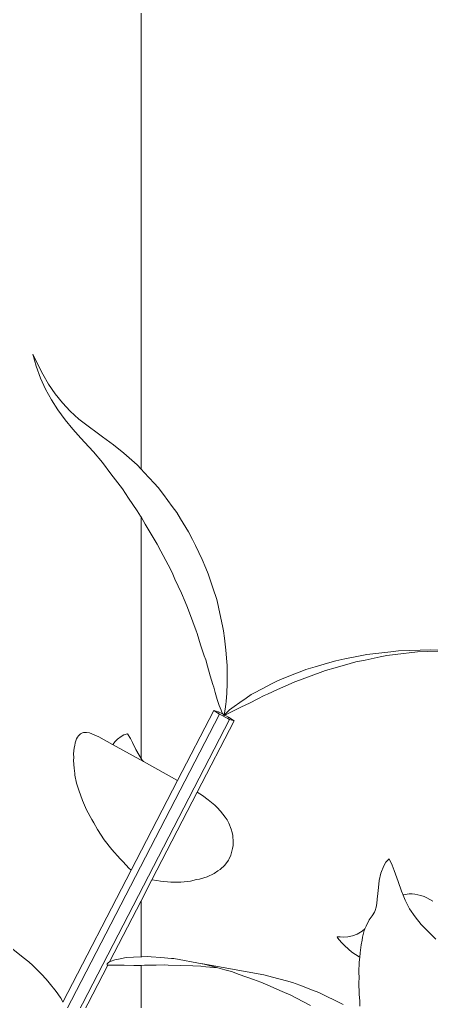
# Model space of a CAD drawing. Header units: metres. Extents: x 12.2 to 77.2, y 18.8 to 35.5.
# Drawn here: x 56.5963 to 56.7959, y 30.3797 to 30.8554 of the extents above; entities that cross this region are included whole.
import ezdxf

# ---------------------------------------------------------------- set-up
doc = ezdxf.new("R2010")
doc.units = ezdxf.units.M
doc.layers.add('0inne_gulv', color=7, linetype='Continuous', lineweight=13)

# ---------------------------------------------------------------- blocks, each defined once
blk = doc.blocks.new('One bedroom house fr')
for p, q in [((1.65708, -1.82866), (1.65708, -0.27751)), ((1.6047, -1.77293), (1.60542, -1.77595)), ((1.6047, -1.77293), (1.60585, -1.77525)), ((1.60622, -1.77883), (1.60542, -1.77595)), ((1.60692, -1.7777), (1.60585, -1.77525)), ((1.60622, -1.77883), (1.6083, -1.78454)), ((1.60692, -1.7777), (1.60945, -1.78266)), ((1.61228, -1.78746), (1.60945, -1.78266)), ((1.61076, -1.78993), (1.6083, -1.78454)), ((1.61544, -1.79211), (1.61228, -1.78746)), ((1.61361, -1.79507), (1.61076, -1.78993)), ((1.61544, -1.79211), (1.61895, -1.79651)), ((1.61679, -1.80002), (1.61361, -1.79507)), ((1.61895, -1.79651), (1.62281, -1.80062)), ((1.61679, -1.80002), (1.62026, -1.80477)), ((1.62281, -1.80062), (1.62702, -1.8044)), ((1.62026, -1.80477), (1.624, -1.80931)), ((1.62702, -1.8044), (1.63153, -1.80785)), ((1.62799, -1.8136), (1.624, -1.80931)), ((1.63587, -1.81112), (1.63153, -1.80785)), ((1.63587, -1.81112), (1.63849, -1.81305)), ((1.62799, -1.8136), (1.63178, -1.81779)), ((1.63849, -1.81305), (1.64376, -1.81683)), ((1.64868, -1.82098), (1.64376, -1.81683)), ((1.63178, -1.81779), (1.63402, -1.82032)), ((1.63402, -1.82032), (1.63846, -1.82545)), ((1.65515, -1.82664), (1.64868, -1.82098)), ((1.63846, -1.82545), (1.64253, -1.83099)), ((1.64253, -1.83099), (1.64803, -1.83822)), ((1.65708, -1.82866), (1.65515, -1.82664)), ((1.65867, -1.83033), (1.65708, -1.82866)), ((1.66344, -1.83548), (1.65867, -1.83033)), ((1.66344, -1.83548), (1.66537, -1.83762)), ((1.64803, -1.83822), (1.65102, -1.84278)), ((1.66537, -1.83762), (1.66794, -1.84097)), ((1.65102, -1.84278), (1.65517, -1.84893)), ((1.66794, -1.84097), (1.67224, -1.84674)), ((1.65689, -1.85142), (1.65517, -1.84893)), ((1.67438, -1.84968), (1.67224, -1.84674)), ((1.67628, -1.85279), (1.67438, -1.84968)), ((1.65708, -1.85175), (1.65689, -1.85142)), ((1.65708, -1.9688), (1.65708, -1.85175)), ((1.65914, -1.85528), (1.65708, -1.85175)), ((1.68004, -1.85912), (1.67628, -1.85279)), ((1.65914, -1.85528), (1.663, -1.86176)), ((1.68212, -1.86271), (1.68004, -1.85912)), ((1.663, -1.86176), (1.66497, -1.86498)), ((1.68353, -1.86568), (1.68212, -1.86271)), ((1.66497, -1.86498), (1.6667, -1.86838)), ((1.6667, -1.86838), (1.6702, -1.87511)), ((1.68353, -1.86568), (1.68668, -1.87248)), ((1.68668, -1.87248), (1.68854, -1.87661)), ((1.6702, -1.87511), (1.6722, -1.87883)), ((1.67354, -1.88191), (1.6722, -1.87883)), ((1.68956, -1.87946), (1.68854, -1.87661)), ((1.67664, -1.88881), (1.67354, -1.88191)), ((1.69206, -1.88665), (1.68956, -1.87946)), ((1.69206, -1.88665), (1.69362, -1.89129)), ((1.67852, -1.8929), (1.67664, -1.88881)), ((1.67956, -1.89573), (1.67852, -1.8929)), ((1.69362, -1.89129), (1.69393, -1.89256)), ((1.69393, -1.89256), (1.69535, -1.89862)), ((1.67956, -1.89573), (1.68219, -1.90271)), ((1.69535, -1.89862), (1.69666, -1.90461)), ((1.6839, -1.90709), (1.68219, -1.90271)), ((1.68426, -1.9083), (1.6839, -1.90709)), ((1.69666, -1.90461), (1.69713, -1.90695)), ((1.69758, -1.9106), (1.69713, -1.90695)), ((1.686, -1.91382), (1.68426, -1.9083)), ((1.69758, -1.9106), (1.69822, -1.91646)), ((1.686, -1.91382), (1.68777, -1.91907)), ((1.69822, -1.91646), (1.69874, -1.92206)), ((1.78193, -1.9167), (1.77817, -1.91713)), ((1.78193, -1.9167), (1.79761, -1.91622)), ((1.7911, -1.91725), (1.80588, -1.91671)), ((1.8135, -1.91701), (1.79761, -1.91622)), ((1.68847, -1.92102), (1.68777, -1.91907)), ((1.68928, -1.9241), (1.68847, -1.92102)), ((1.74866, -1.92232), (1.75153, -1.92148)), ((1.75153, -1.92148), (1.75592, -1.92059)), ((1.75592, -1.92059), (1.76327, -1.91911)), ((1.76571, -1.92118), (1.7613, -1.92207)), ((1.76327, -1.91911), (1.76653, -1.91846)), ((1.773, -1.91969), (1.76571, -1.92118)), ((1.76653, -1.91846), (1.77817, -1.91713)), ((1.773, -1.91969), (1.7762, -1.91904)), ((1.7762, -1.91904), (1.78028, -1.91855)), ((1.7911, -1.91725), (1.78028, -1.91855)), ((1.68928, -1.9241), (1.69063, -1.92881)), ((1.69874, -1.92206), (1.69887, -1.92377)), ((1.69887, -1.92377), (1.69889, -1.92746)), ((1.73042, -1.92835), (1.73585, -1.92621)), ((1.73585, -1.92621), (1.73702, -1.92575)), ((1.73702, -1.92575), (1.74153, -1.92441)), ((1.74866, -1.92232), (1.74153, -1.92441)), ((1.74649, -1.92631), (1.74528, -1.92677)), ((1.75115, -1.92499), (1.74649, -1.92631)), ((1.75115, -1.92499), (1.75841, -1.9229)), ((1.75841, -1.9229), (1.7613, -1.92207)), ((1.69197, -1.93307), (1.69063, -1.92881)), ((1.69889, -1.92746), (1.69882, -1.93252)), ((1.72036, -1.93273), (1.72327, -1.93124)), ((1.72327, -1.93124), (1.72522, -1.93044)), ((1.73042, -1.92835), (1.72522, -1.93044)), ((1.73388, -1.93096), (1.7317, -1.93174)), ((1.73953, -1.9289), (1.73388, -1.93096)), ((1.74528, -1.92677), (1.73953, -1.9289)), ((1.69197, -1.93307), (1.69239, -1.9343)), ((1.69304, -1.93696), (1.69239, -1.9343)), ((1.69866, -1.93715), (1.69882, -1.93252)), ((1.71174, -1.93727), (1.71586, -1.93508)), ((1.72036, -1.93273), (1.71586, -1.93508)), ((1.72326, -1.93552), (1.71834, -1.93767)), ((1.72845, -1.93321), (1.72326, -1.93552)), ((1.72845, -1.93321), (1.7317, -1.93174)), ((1.694, -1.94037), (1.69304, -1.93696)), ((1.694, -1.94037), (1.69494, -1.94319)), ((1.69866, -1.93715), (1.6984, -1.94129)), ((1.70491, -1.94175), (1.70809, -1.93957)), ((1.70809, -1.93957), (1.71054, -1.93793)), ((1.71379, -1.93991), (1.70961, -1.94203)), ((1.71174, -1.93727), (1.71054, -1.93793)), ((1.71685, -1.9383), (1.71379, -1.93991)), ((1.71834, -1.93767), (1.71685, -1.9383)), ((1.69587, -1.94541), (1.69494, -1.94319)), ((1.69587, -1.94541), (1.69617, -1.94595)), ((1.6974, -1.94767), (1.69792, -1.94497)), ((1.69828, -1.94252), (1.69792, -1.94497)), ((1.6984, -1.94129), (1.69828, -1.94252)), ((1.70002, -1.94534), (1.69946, -1.9458)), ((1.70002, -1.94534), (1.70221, -1.94368)), ((1.70249, -1.94549), (1.70152, -1.94592)), ((1.70491, -1.94175), (1.70221, -1.94368)), ((1.70583, -1.9439), (1.70249, -1.94549)), ((1.70583, -1.9439), (1.70961, -1.94203)), ((1.69508, -1.94739), (1.62098, -2.0906)), ((1.62172, -2.10117), (1.69997, -1.94993)), ((1.67484, -1.97954), (1.69242, -1.94555)), ((1.69242, -1.94555), (1.69466, -1.94625)), ((1.69434, -1.94688), (1.69242, -1.94555)), ((1.69434, -1.94688), (1.69466, -1.94625)), ((1.69508, -1.94739), (1.69434, -1.94688)), ((1.69466, -1.94625), (1.69684, -1.94738)), ((1.69918, -1.94952), (1.69508, -1.94739)), ((1.69662, -1.94707), (1.69617, -1.94595)), ((1.69684, -1.94738), (1.69662, -1.94707)), ((1.69732, -1.94809), (1.69684, -1.94738)), ((1.69713, -1.94845), (1.69732, -1.94809)), ((1.69732, -1.94809), (1.6974, -1.94767)), ((1.69732, -1.94809), (1.69759, -1.94777)), ((1.69732, -1.94809), (1.69777, -1.94787)), ((1.6974, -1.94767), (1.69759, -1.94777)), ((1.69759, -1.94777), (1.69839, -1.94685)), ((1.69777, -1.94787), (1.69965, -1.94693)), ((1.69777, -1.94787), (1.69956, -1.94879)), ((1.69839, -1.94685), (1.69946, -1.9458)), ((1.69918, -1.94952), (1.69956, -1.94879)), ((1.69997, -1.94993), (1.69918, -1.94952)), ((1.69956, -1.94879), (1.70221, -1.95063)), ((1.70152, -1.94592), (1.69965, -1.94693)), ((1.70221, -1.95063), (1.69997, -1.94993)), ((1.68435, -1.98515), (1.70221, -1.95063)), ((1.62581, -1.9594), (1.62513, -1.96134)), ((1.62633, -1.95853), (1.62581, -1.9594)), ((1.6267, -1.95793), (1.62633, -1.95853)), ((1.6278, -1.95693), (1.6267, -1.95793)), ((1.6278, -1.95693), (1.62868, -1.95646)), ((1.62868, -1.95646), (1.62915, -1.95635)), ((1.63067, -1.95629), (1.62915, -1.95635)), ((1.63208, -1.95641), (1.63067, -1.95629)), ((1.63442, -1.95741), (1.63208, -1.95641)), ((1.63667, -1.95844), (1.63442, -1.95741)), ((1.63667, -1.95844), (1.64332, -1.96212)), ((1.6444, -1.96084), (1.64569, -1.95958)), ((1.64753, -1.95816), (1.64569, -1.95958)), ((1.64753, -1.95816), (1.64871, -1.9574)), ((1.6505, -1.95698), (1.64871, -1.9574)), ((1.6505, -1.95698), (1.65201, -1.95923)), ((1.6529, -1.96112), (1.65201, -1.95923)), ((1.62443, -1.96658), (1.62468, -1.96372)), ((1.62468, -1.96372), (1.62496, -1.96254)), ((1.62513, -1.96134), (1.62496, -1.96254)), ((1.64332, -1.96212), (1.64358, -1.96189)), ((1.64332, -1.96212), (1.65828, -1.97039)), ((1.64358, -1.96189), (1.6444, -1.96084)), ((1.6529, -1.96112), (1.65458, -1.9645)), ((1.65613, -1.96732), (1.65458, -1.9645)), ((1.62442, -1.96985), (1.6245, -1.96843)), ((1.6245, -1.96843), (1.62443, -1.96658)), ((1.65708, -1.9688), (1.65613, -1.96732)), ((1.65763, -1.96966), (1.65708, -1.9688)), ((1.62442, -1.96985), (1.6246, -1.97362)), ((1.62497, -1.97616), (1.6246, -1.97362)), ((1.65763, -1.96966), (1.65828, -1.97039)), ((1.65828, -1.97039), (1.67484, -1.97954)), ((1.62501, -1.97691), (1.62497, -1.97616)), ((1.62576, -1.98076), (1.62501, -1.97691)), ((1.62576, -1.98076), (1.62703, -1.98478)), ((1.65235, -2.023), (1.67484, -1.97954)), ((1.62773, -1.98644), (1.62703, -1.98478)), ((1.62866, -1.98918), (1.62773, -1.98644)), ((1.66237, -2.02763), (1.68435, -1.98515)), ((1.68696, -1.98674), (1.68435, -1.98515)), ((1.68963, -1.98887), (1.68696, -1.98674)), ((1.62866, -1.98918), (1.6307, -1.99381)), ((1.69287, -1.99157), (1.68963, -1.98887)), ((1.69287, -1.99157), (1.69404, -1.99259)), ((1.69404, -1.99259), (1.6956, -1.9944)), ((1.63322, -1.99848), (1.6307, -1.99381)), ((1.6956, -1.9944), (1.69786, -1.99726)), ((1.69881, -1.99859), (1.69786, -1.99726)), ((1.63322, -1.99848), (1.63418, -1.99998)), ((1.63606, -2.00335), (1.63418, -1.99998)), ((1.69962, -2.00019), (1.69881, -1.99859)), ((1.70086, -2.00319), (1.69962, -2.00019)), ((1.63928, -2.00823), (1.63606, -2.00335)), ((1.70135, -2.00476), (1.70086, -2.00319)), ((1.7016, -2.00622), (1.70135, -2.00476)), ((1.7016, -2.00622), (1.70179, -2.00934)), ((1.63928, -2.00823), (1.64292, -2.01297)), ((1.70149, -2.01245), (1.70169, -2.01109)), ((1.70179, -2.00934), (1.70169, -2.01109)), ((1.64693, -2.01751), (1.64292, -2.01297)), ((1.70063, -2.01564), (1.69982, -2.01753)), ((1.70063, -2.01564), (1.70149, -2.01245)), ((1.64693, -2.01751), (1.64841, -2.01898)), ((1.6512, -2.02195), (1.64841, -2.01898)), ((1.69777, -2.02055), (1.69549, -2.02262)), ((1.69956, -2.01811), (1.69777, -2.02055)), ((1.69982, -2.01753), (1.69956, -2.01811)), ((1.77485, -2.02085), (1.77341, -2.02448)), ((1.77485, -2.02085), (1.77583, -2.01904)), ((1.77739, -2.01751), (1.77583, -2.01904)), ((1.77739, -2.01751), (1.7789, -2.0205)), ((1.77983, -2.02321), (1.7789, -2.0205)), ((1.61925, -2.08698), (1.65235, -2.023)), ((1.65235, -2.023), (1.6512, -2.02195)), ((1.68919, -2.02614), (1.68539, -2.02731)), ((1.6926, -2.02452), (1.68919, -2.02614)), ((1.6926, -2.02452), (1.6944, -2.02329)), ((1.69549, -2.02262), (1.6944, -2.02329)), ((1.77254, -2.02798), (1.77341, -2.02448)), ((1.77983, -2.02321), (1.78167, -2.0284)), ((1.65708, -2.03786), (1.66237, -2.02763)), ((1.66468, -2.02797), (1.66237, -2.02763)), ((1.66647, -2.02831), (1.66468, -2.02797)), ((1.67155, -2.02879), (1.66647, -2.02831)), ((1.67155, -2.02879), (1.67645, -2.02877)), ((1.6811, -2.02824), (1.67645, -2.02877)), ((1.68405, -2.02754), (1.6811, -2.02824)), ((1.68539, -2.02731), (1.68405, -2.02754)), ((1.77215, -2.03133), (1.77254, -2.02798)), ((1.78343, -2.03315), (1.78167, -2.0284)), ((1.77188, -2.03434), (1.77163, -2.03696)), ((1.77215, -2.03133), (1.77188, -2.03434)), ((1.78418, -2.03502), (1.78343, -2.03315)), ((1.78434, -2.03497), (1.78418, -2.03502)), ((1.78519, -2.03752), (1.78418, -2.03502)), ((1.78434, -2.03497), (1.78706, -2.03453)), ((1.78706, -2.03453), (1.78855, -2.03447)), ((1.78855, -2.03447), (1.78985, -2.03462)), ((1.78985, -2.03462), (1.7927, -2.03522)), ((1.7927, -2.03522), (1.79443, -2.03573)), ((1.79562, -2.03632), (1.79443, -2.03573)), ((1.64176, -2.06748), (1.65708, -2.03786)), ((1.65708, -2.06499), (1.65708, -2.03786)), ((1.77137, -2.03915), (1.77115, -2.04091)), ((1.77163, -2.03696), (1.77137, -2.03915)), ((1.78732, -2.04167), (1.78519, -2.03752)), ((1.79854, -2.03796), (1.79562, -2.03632)), ((1.76763, -2.04709), (1.76915, -2.04505)), ((1.77026, -2.04341), (1.76915, -2.04505)), ((1.77067, -2.04251), (1.77026, -2.04341)), ((1.77067, -2.04251), (1.77115, -2.04091)), ((1.78732, -2.04167), (1.78991, -2.04563)), ((1.76566, -2.05146), (1.76623, -2.05008)), ((1.76623, -2.05008), (1.76763, -2.04709)), ((1.78991, -2.04563), (1.79296, -2.04938)), ((1.79643, -2.0529), (1.79296, -2.04938)), ((1.75956, -2.05487), (1.75729, -2.05533)), ((1.75956, -2.05487), (1.76192, -2.05392)), ((1.76192, -2.05392), (1.76435, -2.05247)), ((1.76566, -2.05146), (1.76435, -2.05247)), ((1.76448, -2.05546), (1.76533, -2.05228)), ((1.76533, -2.05228), (1.76566, -2.05146)), ((1.79643, -2.0529), (1.79998, -2.05641)), ((1.75244, -2.05532), (1.75215, -2.0553)), ((1.75226, -2.0558), (1.75215, -2.0553)), ((1.75226, -2.0558), (1.7543, -2.05802)), ((1.75244, -2.05532), (1.75358, -2.05536)), ((1.75521, -2.05539), (1.75358, -2.05536)), ((1.75593, -2.05972), (1.7543, -2.05802)), ((1.75729, -2.05533), (1.75521, -2.05539)), ((1.76376, -2.0591), (1.76325, -2.06312)), ((1.76428, -2.05684), (1.76376, -2.0591)), ((1.76448, -2.05546), (1.76428, -2.05684)), ((1.59495, -2.06131), (1.59996, -2.06523)), ((1.75593, -2.05972), (1.75935, -2.06266)), ((1.76283, -2.065), (1.75935, -2.06266)), ((1.76317, -2.06518), (1.76325, -2.06312)), ((1.59996, -2.06523), (1.60263, -2.06735)), ((1.6046, -2.06924), (1.60263, -2.06735)), ((1.6208, -2.10798), (1.64093, -2.06908)), ((1.64062, -2.06908), (1.64063, -2.06839)), ((1.64062, -2.06908), (1.64093, -2.06908)), ((1.64108, -2.06788), (1.64063, -2.06839)), ((1.64093, -2.06908), (1.64449, -2.06908)), ((1.64129, -2.06769), (1.64108, -2.06788)), ((1.64176, -2.06748), (1.64129, -2.06769)), ((1.64255, -2.06711), (1.64176, -2.06748)), ((1.64255, -2.06711), (1.64443, -2.06651)), ((1.64693, -2.06588), (1.64443, -2.06651)), ((1.64449, -2.06908), (1.64738, -2.06901)), ((1.64901, -2.06545), (1.64693, -2.06588)), ((1.64885, -2.06905), (1.64738, -2.06901)), ((1.64885, -2.06905), (1.65364, -2.0691)), ((1.64997, -2.06537), (1.64901, -2.06545)), ((1.65348, -2.06516), (1.64997, -2.06537)), ((1.65708, -2.06499), (1.65348, -2.06516)), ((1.65708, -2.0691), (1.65364, -2.0691)), ((1.6575, -2.06497), (1.65708, -2.06499)), ((1.65882, -2.06909), (1.65708, -2.0691)), ((1.65708, -2.13695), (1.65708, -2.0691)), ((1.6575, -2.06497), (1.66021, -2.06487)), ((1.65882, -2.06909), (1.66437, -2.06902)), ((1.66194, -2.065), (1.66021, -2.06487)), ((1.66672, -2.06535), (1.66194, -2.065)), ((1.66437, -2.06902), (1.66832, -2.06892)), ((1.67187, -2.06576), (1.66672, -2.06535)), ((1.67017, -2.069), (1.66832, -2.06892)), ((1.67017, -2.069), (1.67614, -2.06922)), ((1.673, -2.06586), (1.67187, -2.06576)), ((1.673, -2.06586), (1.68677, -2.0683)), ((1.68709, -2.06839), (1.68677, -2.0683)), ((1.69083, -2.0694), (1.68709, -2.06839)), ((1.71666, -2.07367), (1.68709, -2.06839)), ((1.76272, -2.07234), (1.7629, -2.06753)), ((1.76317, -2.06518), (1.76283, -2.065)), ((1.7629, -2.06753), (1.76317, -2.06522)), ((1.76317, -2.06522), (1.76317, -2.06518)), ((1.6088, -2.07338), (1.6046, -2.06924)), ((1.61118, -2.07576), (1.6088, -2.07338)), ((1.68227, -2.06941), (1.67614, -2.06922)), ((1.68227, -2.06941), (1.68603, -2.06951)), ((1.68603, -2.06951), (1.68846, -2.06976)), ((1.69431, -2.07033), (1.68846, -2.06976)), ((1.69431, -2.07033), (1.69083, -2.0694)), ((1.69775, -2.07125), (1.69431, -2.07033)), ((1.69775, -2.07125), (1.70087, -2.07209)), ((1.70087, -2.07209), (1.70469, -2.07346)), ((1.70469, -2.07346), (1.71166, -2.07594)), ((1.71666, -2.07367), (1.72079, -2.07478)), ((1.76281, -2.07512), (1.76272, -2.07234)), ((1.61261, -2.07755), (1.61118, -2.07576)), ((1.61261, -2.07755), (1.61594, -2.08184)), ((1.71166, -2.07594), (1.71522, -2.0772)), ((1.71522, -2.0772), (1.71863, -2.07872)), ((1.72079, -2.07478), (1.72754, -2.0766)), ((1.72754, -2.0766), (1.73045, -2.0774)), ((1.73402, -2.07873), (1.73045, -2.0774)), ((1.76272, -2.07749), (1.76281, -2.07512)), ((1.76272, -2.07749), (1.76285, -2.08303)), ((1.61789, -2.08446), (1.61594, -2.08184)), ((1.72557, -2.08178), (1.71863, -2.07872)), ((1.72974, -2.08359), (1.72557, -2.08178)), ((1.74025, -2.08108), (1.73402, -2.07873)), ((1.74329, -2.08223), (1.74025, -2.08108)), ((1.74619, -2.08367), (1.74329, -2.08223)), ((1.76285, -2.08303), (1.76314, -2.08645)), ((1.61834, -2.08523), (1.61789, -2.08446)), ((1.61925, -2.08698), (1.61834, -2.08523)), ((1.73247, -2.08505), (1.72974, -2.08359)), ((1.73247, -2.08505), (1.73929, -2.08862)), ((1.75182, -2.08649), (1.74619, -2.08367)), ((1.75182, -2.08649), (1.75505, -2.08814)), ((1.76319, -2.08887), (1.76314, -2.08645))]:
    blk.add_line(p, q)

msp = doc.modelspace()

# ---------------------------------------------------------------- block references
at = {"layer": '0inne_gulv'}
msp.add_blockref('One bedroom house fr', (54.9981, 32.46623), dxfattribs=at)

doc.saveas('drawing.dxf')
